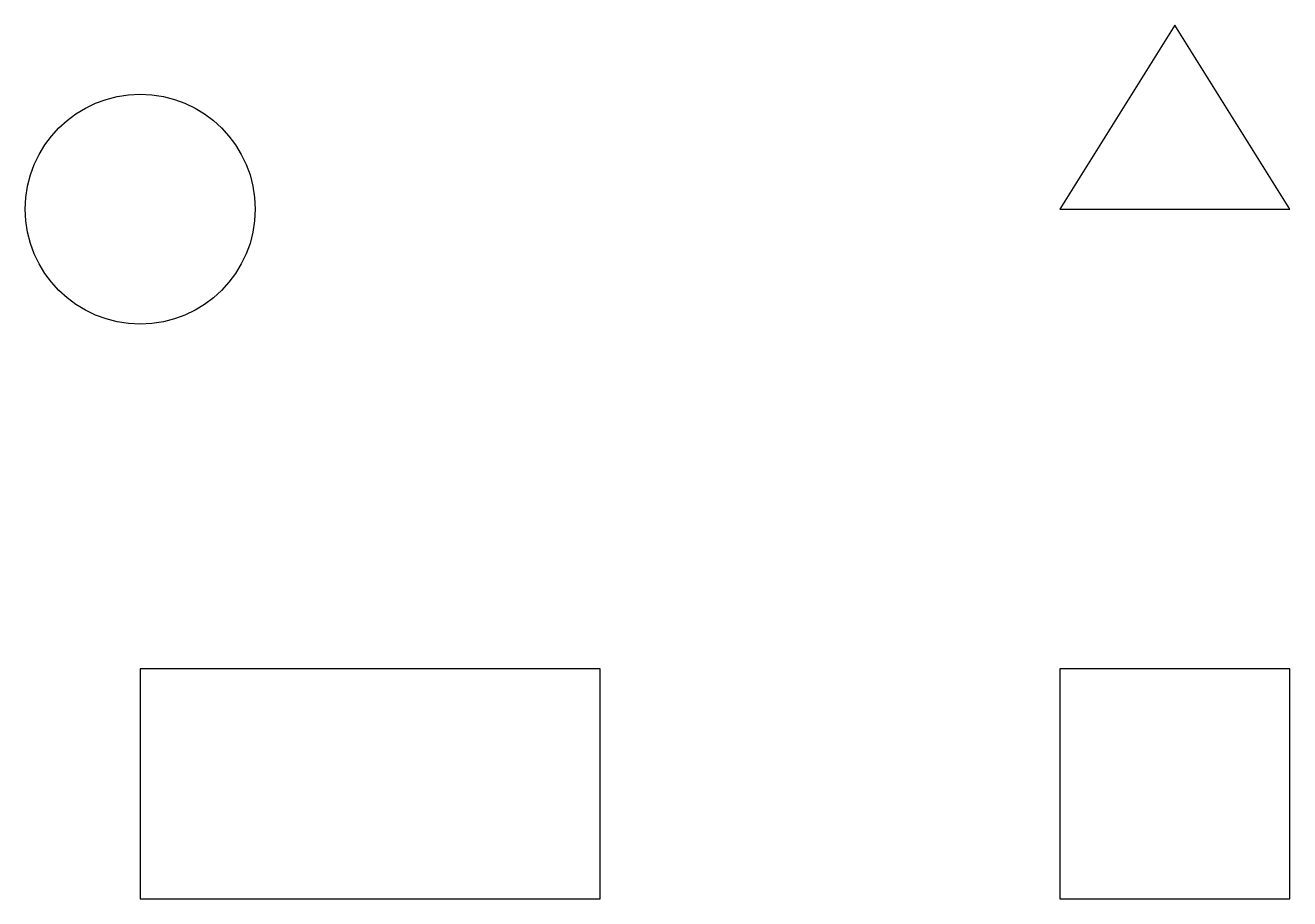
# Model space of a CAD drawing. Header units: metres. Extents: x -25 to 250, y 0 to 190.
import ezdxf

# ---------------------------------------------------------------- set-up
doc = ezdxf.new("R2010")
doc.units = ezdxf.units.M

msp = doc.modelspace()

# ---------------------------------------------------------------- linework, layer by layer
at = {"layer": 'OuterContour', "color": 3}
for points in [[(200, 150), (250, 150), (225, 190), (200, 150)], [(0, 0), (100, 0), (100, 50), (0, 50), (0, 0)], [(200, 0), (250, 0), (250, 50), (200, 50), (200, 0)]]:
    msp.add_lwpolyline(points, dxfattribs=at)
msp.add_circle((0, 150), 25, dxfattribs=at)

doc.saveas('drawing.dxf')
